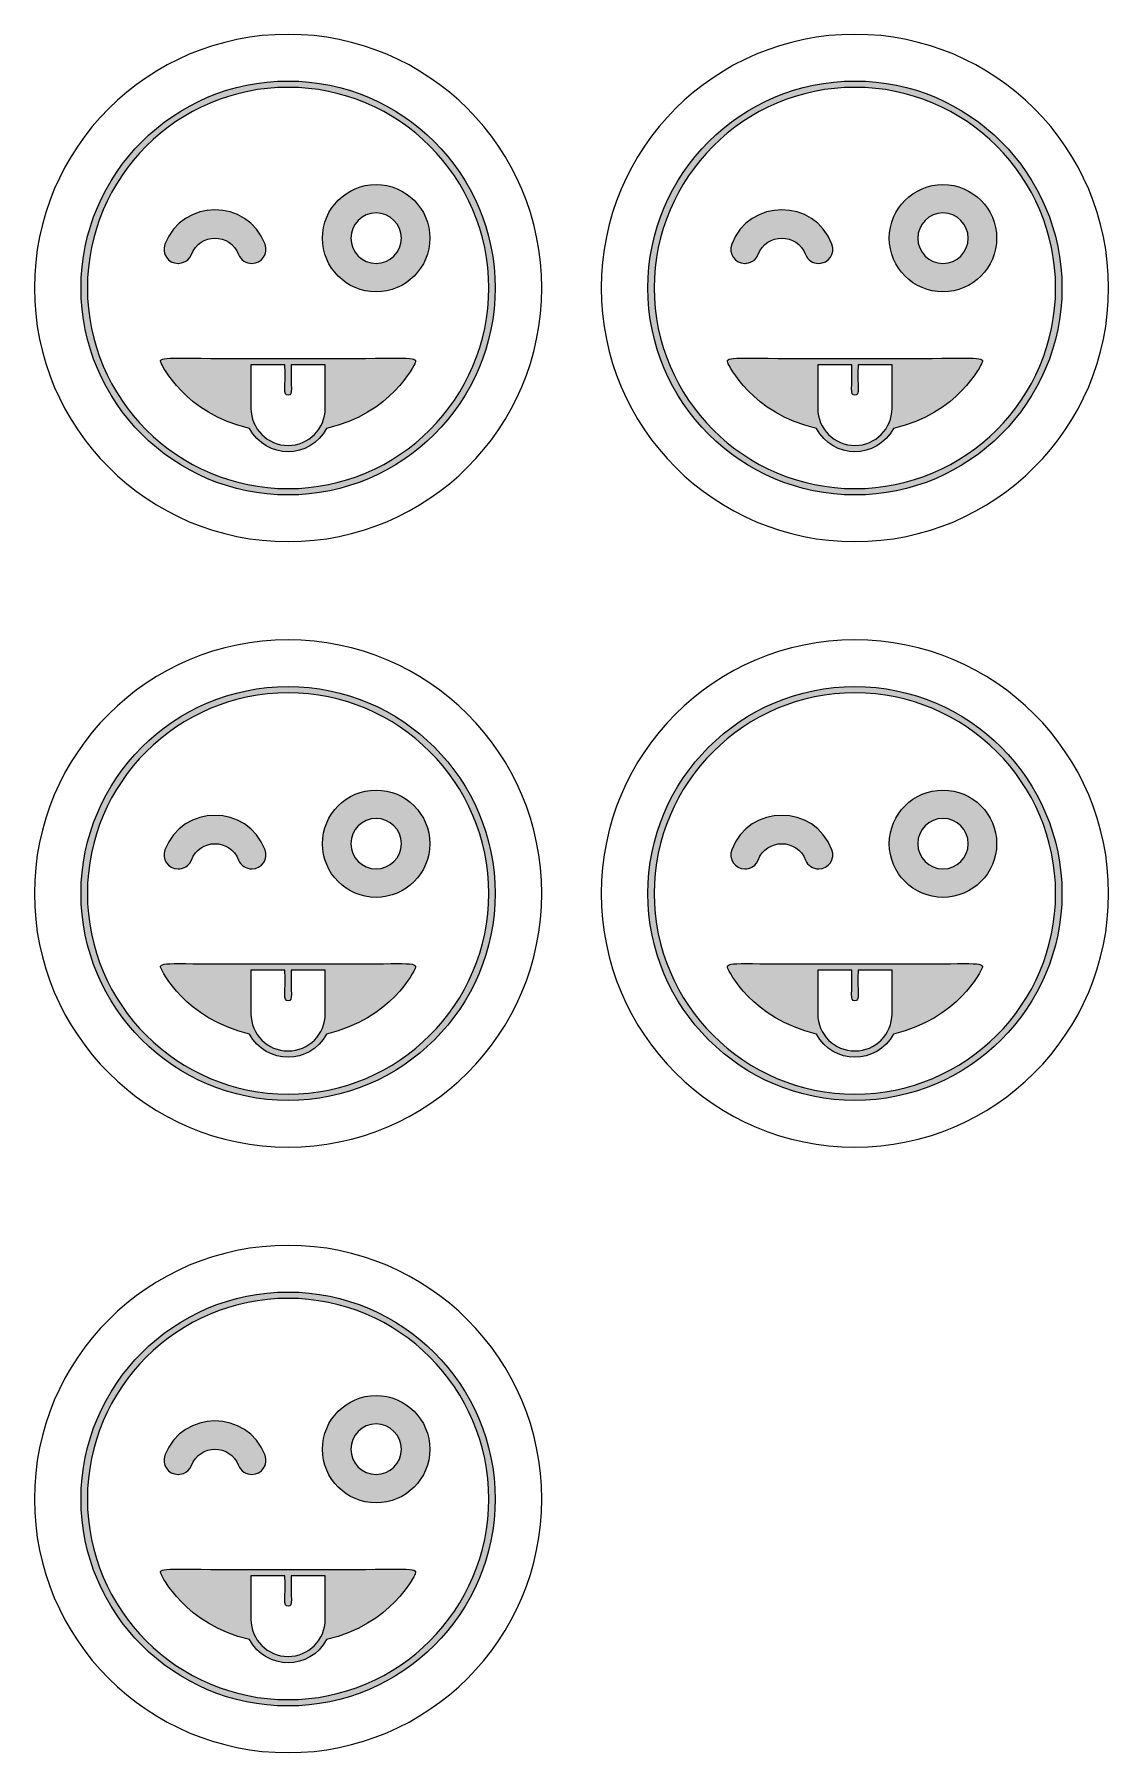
# Model space of a CAD drawing. Header units: inches. Extents: x 2.6 to 16.1, y -15.4 to -9.4.
# Drawn here: x 12.56 to 16.09, y -15.27 to -9.62 of the extents above; entities that cross this region are included whole.
import ezdxf

# ---------------------------------------------------------------- set-up
doc = ezdxf.new("R2010")
doc.units = ezdxf.units.IN
doc.header["$MEASUREMENT"] = 0
doc.layers.add('_U+0421_U+043B_U+043E_U+0439 1', color=7, linetype='Continuous')

msp = doc.modelspace()

# ---------------------------------------------------------------- hatches: boundary and pattern name
at = {"layer": '_U+0421_U+043B_U+043E_U+0439 1', "true_color": 0xffffff}
h = msp.add_hatch(color=7, dxfattribs=at)
h.dxf.hatch_style = 2
edge = h.paths.add_edge_path()
edge.add_spline(control_points=[(13.3905, -9.7758), (13.0155, -9.7758), (12.7104, -10.0809), (12.7104, -10.4559), (12.7104, -10.8309), (13.0155, -11.136), (13.3905, -11.136), (13.7655, -11.136), (14.0706, -10.8309), (14.0706, -10.4559), (14.0706, -10.0809), (13.7655, -9.7758), (13.3905, -9.7758)], knot_values=[0, 0, 0, 0, 0.013889, 0.013889, 0.013889, 0.027778, 0.027778, 0.027778, 0.041667, 0.041667, 0.041667, 0.055556, 0.055556, 0.055556, 0.055556], degree=3, periodic=0)
edge.add_line((13.3905, -9.7758), (13.3905, -9.7758))
edge = h.paths.add_edge_path()
edge.add_spline(control_points=[(13.3905, -11.1151), (13.0269, -11.1151), (12.7312, -10.8194), (12.7312, -10.4559), (12.7312, -10.0923), (13.0269, -9.7966), (13.3905, -9.7966), (13.754, -9.7966), (14.0497, -10.0923), (14.0497, -10.4559), (14.0497, -10.8194), (13.754, -11.1151), (13.3905, -11.1151)], knot_values=[0, 0, 0, 0, 0.013889, 0.013889, 0.013889, 0.027778, 0.027778, 0.027778, 0.041667, 0.041667, 0.041667, 0.055556, 0.055556, 0.055556, 0.055556], degree=3, periodic=0)
edge.add_line((13.3905, -11.1151), (13.3905, -11.1151))
edge = h.paths.add_edge_path()
edge.add_spline(control_points=[(13.523, -10.6871), (13.523, -10.6871), (13.2579, -10.6871), (13.2579, -10.6871), (13.0051, -10.6887), (12.9625, -10.6785), (12.9731, -10.7018), (12.9762, -10.7087), (13.051, -10.8686), (13.264, -10.9175), (13.3178, -11.0194), (13.4632, -11.0194), (13.5169, -10.9175), (13.7299, -10.8686), (13.8047, -10.7087), (13.8078, -10.7018), (13.8183, -10.6787), (13.7775, -10.6887), (13.523, -10.6871)], knot_values=[0, 0, 0, 0, 0.013889, 0.013889, 0.013889, 0.027778, 0.027778, 0.027778, 0.041667, 0.041667, 0.041667, 0.055556, 0.055556, 0.055556, 0.069444, 0.069444, 0.069444, 0.083333, 0.083333, 0.083333, 0.083333], degree=3, periodic=0)
edge.add_line((13.523, -10.6871), (13.523, -10.6871))
edge = h.paths.add_edge_path()
edge.add_spline(control_points=[(13.3905, -10.9732), (13.3231, -10.9732), (13.2684, -10.9184), (13.2684, -10.8511), (13.2684, -10.8511), (13.2684, -10.708), (13.2684, -10.708), (13.2684, -10.708), (13.38, -10.708), (13.38, -10.708), (13.3835, -10.7825), (13.372, -10.8084), (13.3905, -10.8084), (13.4089, -10.8084), (13.3974, -10.7825), (13.4009, -10.708), (13.4009, -10.708), (13.5126, -10.708), (13.5126, -10.708), (13.5126, -10.708), (13.5126, -10.8511), (13.5126, -10.8511), (13.5126, -10.9184), (13.4578, -10.9732), (13.3905, -10.9732)], knot_values=[0, 0, 0, 0, 0.013889, 0.013889, 0.013889, 0.027778, 0.027778, 0.027778, 0.041667, 0.041667, 0.041667, 0.055556, 0.055556, 0.055556, 0.069444, 0.069444, 0.069444, 0.083333, 0.083333, 0.083333, 0.097222, 0.097222, 0.097222, 0.111111, 0.111111, 0.111111, 0.111111], degree=3, periodic=0)
edge.add_line((13.3905, -10.9732), (13.3905, -10.9732))
edge = h.paths.add_edge_path()
edge.add_spline(control_points=[(13.6797, -10.116), (13.5823, -10.116), (13.5034, -10.1949), (13.5034, -10.2922), (13.5034, -10.3896), (13.5823, -10.4685), (13.6797, -10.4685), (13.777, -10.4685), (13.856, -10.3896), (13.856, -10.2922), (13.856, -10.1949), (13.777, -10.116), (13.6797, -10.116)], knot_values=[0, 0, 0, 0, 0.013889, 0.013889, 0.013889, 0.027778, 0.027778, 0.027778, 0.041667, 0.041667, 0.041667, 0.055556, 0.055556, 0.055556, 0.055556], degree=3, periodic=0)
edge.add_line((13.6797, -10.116), (13.6797, -10.116))
edge = h.paths.add_edge_path()
edge.add_spline(control_points=[(13.6797, -10.3751), (13.6339, -10.3751), (13.5968, -10.338), (13.5968, -10.2922), (13.5968, -10.2465), (13.6339, -10.2094), (13.6797, -10.2094), (13.7255, -10.2094), (13.7626, -10.2465), (13.7626, -10.2922), (13.7626, -10.338), (13.7255, -10.3751), (13.6797, -10.3751)], knot_values=[0, 0, 0, 0, 0.013889, 0.013889, 0.013889, 0.027778, 0.027778, 0.027778, 0.041667, 0.041667, 0.041667, 0.055556, 0.055556, 0.055556, 0.055556], degree=3, periodic=0)
edge.add_line((13.6797, -10.3751), (13.6797, -10.3751))
edge = h.paths.add_edge_path()
edge.add_spline(control_points=[(12.9857, -10.3121), (13.0434, -10.1615), (13.2573, -10.1613), (13.315, -10.3121), (13.3267, -10.3425), (13.3042, -10.3751), (13.2717, -10.3751), (13.2527, -10.3751), (13.2347, -10.3641), (13.2281, -10.3462), (13.2013, -10.2744), (13.0994, -10.2744), (13.0727, -10.3462), (13.0618, -10.3755), (13.0304, -10.3747), (13.029, -10.3751), (12.9965, -10.3751), (12.9741, -10.3425), (12.9857, -10.3121)], knot_values=[0, 0, 0, 0, 0.013889, 0.013889, 0.013889, 0.027778, 0.027778, 0.027778, 0.041667, 0.041667, 0.041667, 0.055556, 0.055556, 0.055556, 0.069444, 0.069444, 0.069444, 0.083333, 0.083333, 0.083333, 0.083333], degree=3, periodic=0)
edge.add_line((12.9857, -10.3121), (12.9857, -10.3121))
h = msp.add_hatch(color=7, dxfattribs=at)
h.dxf.hatch_style = 2
edge = h.paths.add_edge_path()
edge.add_spline(control_points=[(15.2522, -9.7758), (14.8772, -9.7758), (14.5721, -10.0809), (14.5721, -10.4559), (14.5721, -10.8309), (14.8772, -11.136), (15.2522, -11.136), (15.6272, -11.136), (15.9323, -10.8309), (15.9323, -10.4559), (15.9323, -10.0809), (15.6272, -9.7758), (15.2522, -9.7758)], knot_values=[0, 0, 0, 0, 0.013889, 0.013889, 0.013889, 0.027778, 0.027778, 0.027778, 0.041667, 0.041667, 0.041667, 0.055556, 0.055556, 0.055556, 0.055556], degree=3, periodic=0)
edge.add_line((15.2522, -9.7758), (15.2522, -9.7758))
edge = h.paths.add_edge_path()
edge.add_spline(control_points=[(15.2522, -11.1151), (14.8887, -11.1151), (14.593, -10.8194), (14.593, -10.4559), (14.593, -10.0923), (14.8887, -9.7966), (15.2522, -9.7966), (15.6158, -9.7966), (15.9115, -10.0923), (15.9115, -10.4559), (15.9115, -10.8194), (15.6158, -11.1151), (15.2522, -11.1151)], knot_values=[0, 0, 0, 0, 0.013889, 0.013889, 0.013889, 0.027778, 0.027778, 0.027778, 0.041667, 0.041667, 0.041667, 0.055556, 0.055556, 0.055556, 0.055556], degree=3, periodic=0)
edge.add_line((15.2522, -11.1151), (15.2522, -11.1151))
edge = h.paths.add_edge_path()
edge.add_spline(control_points=[(15.3848, -10.6871), (15.3848, -10.6871), (15.1197, -10.6871), (15.1197, -10.6871), (14.8669, -10.6887), (14.8243, -10.6785), (14.8349, -10.7018), (14.838, -10.7087), (14.9128, -10.8686), (15.1258, -10.9175), (15.1796, -11.0194), (15.3249, -11.0194), (15.3787, -10.9175), (15.5917, -10.8686), (15.6665, -10.7087), (15.6696, -10.7018), (15.6801, -10.6787), (15.6392, -10.6887), (15.3848, -10.6871)], knot_values=[0, 0, 0, 0, 0.013889, 0.013889, 0.013889, 0.027778, 0.027778, 0.027778, 0.041667, 0.041667, 0.041667, 0.055556, 0.055556, 0.055556, 0.069444, 0.069444, 0.069444, 0.083333, 0.083333, 0.083333, 0.083333], degree=3, periodic=0)
edge.add_line((15.3848, -10.6871), (15.3848, -10.6871))
edge = h.paths.add_edge_path()
edge.add_spline(control_points=[(15.2522, -10.9732), (15.1849, -10.9732), (15.1301, -10.9184), (15.1301, -10.8511), (15.1301, -10.8511), (15.1301, -10.708), (15.1301, -10.708), (15.1301, -10.708), (15.2418, -10.708), (15.2418, -10.708), (15.2453, -10.7825), (15.2338, -10.8084), (15.2522, -10.8084), (15.2707, -10.8084), (15.2592, -10.7825), (15.2626, -10.708), (15.2626, -10.708), (15.3743, -10.708), (15.3743, -10.708), (15.3743, -10.708), (15.3743, -10.8511), (15.3743, -10.8511), (15.3743, -10.9184), (15.3196, -10.9732), (15.2522, -10.9732)], knot_values=[0, 0, 0, 0, 0.013889, 0.013889, 0.013889, 0.027778, 0.027778, 0.027778, 0.041667, 0.041667, 0.041667, 0.055556, 0.055556, 0.055556, 0.069444, 0.069444, 0.069444, 0.083333, 0.083333, 0.083333, 0.097222, 0.097222, 0.097222, 0.111111, 0.111111, 0.111111, 0.111111], degree=3, periodic=0)
edge.add_line((15.2522, -10.9732), (15.2522, -10.9732))
edge = h.paths.add_edge_path()
edge.add_spline(control_points=[(15.5415, -10.116), (15.4441, -10.116), (15.3652, -10.1949), (15.3652, -10.2922), (15.3652, -10.3896), (15.4441, -10.4685), (15.5415, -10.4685), (15.6388, -10.4685), (15.7177, -10.3896), (15.7177, -10.2922), (15.7177, -10.1949), (15.6388, -10.116), (15.5415, -10.116)], knot_values=[0, 0, 0, 0, 0.013889, 0.013889, 0.013889, 0.027778, 0.027778, 0.027778, 0.041667, 0.041667, 0.041667, 0.055556, 0.055556, 0.055556, 0.055556], degree=3, periodic=0)
edge.add_line((15.5415, -10.116), (15.5415, -10.116))
edge = h.paths.add_edge_path()
edge.add_spline(control_points=[(15.5415, -10.3751), (15.4957, -10.3751), (15.4586, -10.338), (15.4586, -10.2922), (15.4586, -10.2465), (15.4957, -10.2094), (15.5415, -10.2094), (15.5872, -10.2094), (15.6243, -10.2465), (15.6243, -10.2922), (15.6243, -10.338), (15.5872, -10.3751), (15.5415, -10.3751)], knot_values=[0, 0, 0, 0, 0.013889, 0.013889, 0.013889, 0.027778, 0.027778, 0.027778, 0.041667, 0.041667, 0.041667, 0.055556, 0.055556, 0.055556, 0.055556], degree=3, periodic=0)
edge.add_line((15.5415, -10.3751), (15.5415, -10.3751))
edge = h.paths.add_edge_path()
edge.add_spline(control_points=[(14.8475, -10.3121), (14.9051, -10.1615), (15.1191, -10.1613), (15.1768, -10.3121), (15.1884, -10.3425), (15.166, -10.3751), (15.1335, -10.3751), (15.1144, -10.3751), (15.0965, -10.3641), (15.0898, -10.3462), (15.0631, -10.2744), (14.9612, -10.2744), (14.9344, -10.3462), (14.9235, -10.3755), (14.8922, -10.3747), (14.8908, -10.3751), (14.8583, -10.3751), (14.8358, -10.3425), (14.8475, -10.3121)], knot_values=[0, 0, 0, 0, 0.013889, 0.013889, 0.013889, 0.027778, 0.027778, 0.027778, 0.041667, 0.041667, 0.041667, 0.055556, 0.055556, 0.055556, 0.069444, 0.069444, 0.069444, 0.083333, 0.083333, 0.083333, 0.083333], degree=3, periodic=0)
edge.add_line((14.8475, -10.3121), (14.8475, -10.3121))
h = msp.add_hatch(color=7, dxfattribs=at)
h.dxf.hatch_style = 2
edge = h.paths.add_edge_path()
edge.add_spline(control_points=[(13.3905, -11.7654), (13.0155, -11.7654), (12.7104, -12.0704), (12.7104, -12.4455), (12.7104, -12.8205), (13.0155, -13.1255), (13.3905, -13.1255), (13.7655, -13.1255), (14.0706, -12.8205), (14.0706, -12.4455), (14.0706, -12.0704), (13.7655, -11.7654), (13.3905, -11.7654)], knot_values=[0, 0, 0, 0, 0.013889, 0.013889, 0.013889, 0.027778, 0.027778, 0.027778, 0.041667, 0.041667, 0.041667, 0.055556, 0.055556, 0.055556, 0.055556], degree=3, periodic=0)
edge.add_line((13.3905, -11.7654), (13.3905, -11.7654))
edge = h.paths.add_edge_path()
edge.add_spline(control_points=[(13.3905, -13.1047), (13.0269, -13.1047), (12.7312, -12.809), (12.7312, -12.4455), (12.7312, -12.0819), (13.0269, -11.7862), (13.3905, -11.7862), (13.754, -11.7862), (14.0497, -12.0819), (14.0497, -12.4455), (14.0497, -12.809), (13.754, -13.1047), (13.3905, -13.1047)], knot_values=[0, 0, 0, 0, 0.013889, 0.013889, 0.013889, 0.027778, 0.027778, 0.027778, 0.041667, 0.041667, 0.041667, 0.055556, 0.055556, 0.055556, 0.055556], degree=3, periodic=0)
edge.add_line((13.3905, -13.1047), (13.3905, -13.1047))
edge = h.paths.add_edge_path()
edge.add_spline(control_points=[(13.523, -12.6767), (13.523, -12.6767), (13.2579, -12.6767), (13.2579, -12.6767), (13.0051, -12.6783), (12.9625, -12.6681), (12.9731, -12.6914), (12.9762, -12.6983), (13.051, -12.8582), (13.264, -12.9071), (13.3178, -13.009), (13.4632, -13.009), (13.5169, -12.9071), (13.7299, -12.8582), (13.8047, -12.6983), (13.8078, -12.6914), (13.8183, -12.6682), (13.7775, -12.6783), (13.523, -12.6767)], knot_values=[0, 0, 0, 0, 0.013889, 0.013889, 0.013889, 0.027778, 0.027778, 0.027778, 0.041667, 0.041667, 0.041667, 0.055556, 0.055556, 0.055556, 0.069444, 0.069444, 0.069444, 0.083333, 0.083333, 0.083333, 0.083333], degree=3, periodic=0)
edge.add_line((13.523, -12.6767), (13.523, -12.6767))
edge = h.paths.add_edge_path()
edge.add_spline(control_points=[(13.3905, -12.9628), (13.3231, -12.9628), (13.2684, -12.908), (13.2684, -12.8407), (13.2684, -12.8407), (13.2684, -12.6975), (13.2684, -12.6975), (13.2684, -12.6975), (13.38, -12.6975), (13.38, -12.6975), (13.3835, -12.7721), (13.372, -12.798), (13.3905, -12.798), (13.4089, -12.798), (13.3974, -12.7721), (13.4009, -12.6975), (13.4009, -12.6975), (13.5126, -12.6975), (13.5126, -12.6975), (13.5126, -12.6975), (13.5126, -12.8407), (13.5126, -12.8407), (13.5126, -12.908), (13.4578, -12.9628), (13.3905, -12.9628)], knot_values=[0, 0, 0, 0, 0.013889, 0.013889, 0.013889, 0.027778, 0.027778, 0.027778, 0.041667, 0.041667, 0.041667, 0.055556, 0.055556, 0.055556, 0.069444, 0.069444, 0.069444, 0.083333, 0.083333, 0.083333, 0.097222, 0.097222, 0.097222, 0.111111, 0.111111, 0.111111, 0.111111], degree=3, periodic=0)
edge.add_line((13.3905, -12.9628), (13.3905, -12.9628))
edge = h.paths.add_edge_path()
edge.add_spline(control_points=[(13.6797, -12.1056), (13.5823, -12.1056), (13.5034, -12.1845), (13.5034, -12.2818), (13.5034, -12.3792), (13.5823, -12.4581), (13.6797, -12.4581), (13.777, -12.4581), (13.856, -12.3792), (13.856, -12.2818), (13.856, -12.1845), (13.777, -12.1056), (13.6797, -12.1056)], knot_values=[0, 0, 0, 0, 0.013889, 0.013889, 0.013889, 0.027778, 0.027778, 0.027778, 0.041667, 0.041667, 0.041667, 0.055556, 0.055556, 0.055556, 0.055556], degree=3, periodic=0)
edge.add_line((13.6797, -12.1056), (13.6797, -12.1056))
edge = h.paths.add_edge_path()
edge.add_spline(control_points=[(13.6797, -12.3647), (13.6339, -12.3647), (13.5968, -12.3276), (13.5968, -12.2818), (13.5968, -12.2361), (13.6339, -12.1989), (13.6797, -12.1989), (13.7255, -12.1989), (13.7626, -12.2361), (13.7626, -12.2818), (13.7626, -12.3276), (13.7255, -12.3647), (13.6797, -12.3647)], knot_values=[0, 0, 0, 0, 0.013889, 0.013889, 0.013889, 0.027778, 0.027778, 0.027778, 0.041667, 0.041667, 0.041667, 0.055556, 0.055556, 0.055556, 0.055556], degree=3, periodic=0)
edge.add_line((13.6797, -12.3647), (13.6797, -12.3647))
edge = h.paths.add_edge_path()
edge.add_spline(control_points=[(12.9857, -12.3017), (13.0434, -12.1511), (13.2573, -12.1509), (13.315, -12.3017), (13.3267, -12.3321), (13.3042, -12.3647), (13.2717, -12.3647), (13.2527, -12.3647), (13.2347, -12.3536), (13.2281, -12.3358), (13.2013, -12.264), (13.0994, -12.264), (13.0727, -12.3358), (13.0618, -12.3651), (13.0304, -12.3643), (13.029, -12.3647), (12.9965, -12.3647), (12.9741, -12.3321), (12.9857, -12.3017)], knot_values=[0, 0, 0, 0, 0.013889, 0.013889, 0.013889, 0.027778, 0.027778, 0.027778, 0.041667, 0.041667, 0.041667, 0.055556, 0.055556, 0.055556, 0.069444, 0.069444, 0.069444, 0.083333, 0.083333, 0.083333, 0.083333], degree=3, periodic=0)
edge.add_line((12.9857, -12.3017), (12.9857, -12.3017))
h = msp.add_hatch(color=7, dxfattribs=at)
h.dxf.hatch_style = 2
edge = h.paths.add_edge_path()
edge.add_spline(control_points=[(15.2522, -11.7654), (14.8772, -11.7654), (14.5721, -12.0704), (14.5721, -12.4455), (14.5721, -12.8205), (14.8772, -13.1255), (15.2522, -13.1255), (15.6272, -13.1255), (15.9323, -12.8205), (15.9323, -12.4455), (15.9323, -12.0704), (15.6272, -11.7654), (15.2522, -11.7654)], knot_values=[0, 0, 0, 0, 0.013889, 0.013889, 0.013889, 0.027778, 0.027778, 0.027778, 0.041667, 0.041667, 0.041667, 0.055556, 0.055556, 0.055556, 0.055556], degree=3, periodic=0)
edge.add_line((15.2522, -11.7654), (15.2522, -11.7654))
edge = h.paths.add_edge_path()
edge.add_spline(control_points=[(15.2522, -13.1047), (14.8887, -13.1047), (14.593, -12.809), (14.593, -12.4455), (14.593, -12.0819), (14.8887, -11.7862), (15.2522, -11.7862), (15.6158, -11.7862), (15.9115, -12.0819), (15.9115, -12.4455), (15.9115, -12.809), (15.6158, -13.1047), (15.2522, -13.1047)], knot_values=[0, 0, 0, 0, 0.013889, 0.013889, 0.013889, 0.027778, 0.027778, 0.027778, 0.041667, 0.041667, 0.041667, 0.055556, 0.055556, 0.055556, 0.055556], degree=3, periodic=0)
edge.add_line((15.2522, -13.1047), (15.2522, -13.1047))
edge = h.paths.add_edge_path()
edge.add_spline(control_points=[(15.3848, -12.6767), (15.3848, -12.6767), (15.1197, -12.6767), (15.1197, -12.6767), (14.8669, -12.6783), (14.8243, -12.6681), (14.8349, -12.6914), (14.838, -12.6983), (14.9128, -12.8582), (15.1258, -12.9071), (15.1796, -13.009), (15.3249, -13.009), (15.3787, -12.9071), (15.5917, -12.8582), (15.6665, -12.6983), (15.6696, -12.6914), (15.6801, -12.6682), (15.6392, -12.6783), (15.3848, -12.6767)], knot_values=[0, 0, 0, 0, 0.013889, 0.013889, 0.013889, 0.027778, 0.027778, 0.027778, 0.041667, 0.041667, 0.041667, 0.055556, 0.055556, 0.055556, 0.069444, 0.069444, 0.069444, 0.083333, 0.083333, 0.083333, 0.083333], degree=3, periodic=0)
edge.add_line((15.3848, -12.6767), (15.3848, -12.6767))
edge = h.paths.add_edge_path()
edge.add_spline(control_points=[(15.2522, -12.9628), (15.1849, -12.9628), (15.1301, -12.908), (15.1301, -12.8407), (15.1301, -12.8407), (15.1301, -12.6975), (15.1301, -12.6975), (15.1301, -12.6975), (15.2418, -12.6975), (15.2418, -12.6975), (15.2453, -12.7721), (15.2338, -12.798), (15.2522, -12.798), (15.2707, -12.798), (15.2592, -12.7721), (15.2626, -12.6975), (15.2626, -12.6975), (15.3743, -12.6975), (15.3743, -12.6975), (15.3743, -12.6975), (15.3743, -12.8407), (15.3743, -12.8407), (15.3743, -12.908), (15.3196, -12.9628), (15.2522, -12.9628)], knot_values=[0, 0, 0, 0, 0.013889, 0.013889, 0.013889, 0.027778, 0.027778, 0.027778, 0.041667, 0.041667, 0.041667, 0.055556, 0.055556, 0.055556, 0.069444, 0.069444, 0.069444, 0.083333, 0.083333, 0.083333, 0.097222, 0.097222, 0.097222, 0.111111, 0.111111, 0.111111, 0.111111], degree=3, periodic=0)
edge.add_line((15.2522, -12.9628), (15.2522, -12.9628))
edge = h.paths.add_edge_path()
edge.add_spline(control_points=[(15.5415, -12.1056), (15.4441, -12.1056), (15.3652, -12.1845), (15.3652, -12.2818), (15.3652, -12.3792), (15.4441, -12.4581), (15.5415, -12.4581), (15.6388, -12.4581), (15.7177, -12.3792), (15.7177, -12.2818), (15.7177, -12.1845), (15.6388, -12.1056), (15.5415, -12.1056)], knot_values=[0, 0, 0, 0, 0.013889, 0.013889, 0.013889, 0.027778, 0.027778, 0.027778, 0.041667, 0.041667, 0.041667, 0.055556, 0.055556, 0.055556, 0.055556], degree=3, periodic=0)
edge.add_line((15.5415, -12.1056), (15.5415, -12.1056))
edge = h.paths.add_edge_path()
edge.add_spline(control_points=[(15.5415, -12.3647), (15.4957, -12.3647), (15.4586, -12.3276), (15.4586, -12.2818), (15.4586, -12.2361), (15.4957, -12.1989), (15.5415, -12.1989), (15.5872, -12.1989), (15.6243, -12.2361), (15.6243, -12.2818), (15.6243, -12.3276), (15.5872, -12.3647), (15.5415, -12.3647)], knot_values=[0, 0, 0, 0, 0.013889, 0.013889, 0.013889, 0.027778, 0.027778, 0.027778, 0.041667, 0.041667, 0.041667, 0.055556, 0.055556, 0.055556, 0.055556], degree=3, periodic=0)
edge.add_line((15.5415, -12.3647), (15.5415, -12.3647))
edge = h.paths.add_edge_path()
edge.add_spline(control_points=[(14.8475, -12.3017), (14.9051, -12.1511), (15.1191, -12.1509), (15.1768, -12.3017), (15.1884, -12.3321), (15.166, -12.3647), (15.1335, -12.3647), (15.1144, -12.3647), (15.0965, -12.3536), (15.0898, -12.3358), (15.0631, -12.264), (14.9612, -12.264), (14.9344, -12.3358), (14.9235, -12.3651), (14.8922, -12.3643), (14.8908, -12.3647), (14.8583, -12.3647), (14.8358, -12.3321), (14.8475, -12.3017)], knot_values=[0, 0, 0, 0, 0.013889, 0.013889, 0.013889, 0.027778, 0.027778, 0.027778, 0.041667, 0.041667, 0.041667, 0.055556, 0.055556, 0.055556, 0.069444, 0.069444, 0.069444, 0.083333, 0.083333, 0.083333, 0.083333], degree=3, periodic=0)
edge.add_line((14.8475, -12.3017), (14.8475, -12.3017))
h = msp.add_hatch(color=7, dxfattribs=at)
h.dxf.hatch_style = 2
edge = h.paths.add_edge_path()
edge.add_spline(control_points=[(13.3905, -13.7549), (13.0155, -13.7549), (12.7104, -14.06), (12.7104, -14.435), (12.7104, -14.81), (13.0155, -15.1151), (13.3905, -15.1151), (13.7655, -15.1151), (14.0706, -14.81), (14.0706, -14.435), (14.0706, -14.06), (13.7655, -13.7549), (13.3905, -13.7549)], knot_values=[0, 0, 0, 0, 0.013889, 0.013889, 0.013889, 0.027778, 0.027778, 0.027778, 0.041667, 0.041667, 0.041667, 0.055556, 0.055556, 0.055556, 0.055556], degree=3, periodic=0)
edge.add_line((13.3905, -13.7549), (13.3905, -13.7549))
edge = h.paths.add_edge_path()
edge.add_spline(control_points=[(13.3905, -15.0943), (13.0269, -15.0943), (12.7312, -14.7986), (12.7312, -14.435), (12.7312, -14.0715), (13.0269, -13.7758), (13.3905, -13.7758), (13.754, -13.7758), (14.0497, -14.0715), (14.0497, -14.435), (14.0497, -14.7986), (13.754, -15.0943), (13.3905, -15.0943)], knot_values=[0, 0, 0, 0, 0.013889, 0.013889, 0.013889, 0.027778, 0.027778, 0.027778, 0.041667, 0.041667, 0.041667, 0.055556, 0.055556, 0.055556, 0.055556], degree=3, periodic=0)
edge.add_line((13.3905, -15.0943), (13.3905, -15.0943))
edge = h.paths.add_edge_path()
edge.add_spline(control_points=[(13.523, -14.6663), (13.523, -14.6663), (13.2579, -14.6663), (13.2579, -14.6663), (13.0051, -14.6679), (12.9625, -14.6577), (12.9731, -14.681), (12.9762, -14.6878), (13.051, -14.8478), (13.264, -14.8967), (13.3178, -14.9986), (13.4632, -14.9985), (13.5169, -14.8967), (13.7299, -14.8478), (13.8047, -14.6878), (13.8078, -14.681), (13.8183, -14.6578), (13.7775, -14.6679), (13.523, -14.6663)], knot_values=[0, 0, 0, 0, 0.013889, 0.013889, 0.013889, 0.027778, 0.027778, 0.027778, 0.041667, 0.041667, 0.041667, 0.055556, 0.055556, 0.055556, 0.069444, 0.069444, 0.069444, 0.083333, 0.083333, 0.083333, 0.083333], degree=3, periodic=0)
edge.add_line((13.523, -14.6663), (13.523, -14.6663))
edge = h.paths.add_edge_path()
edge.add_spline(control_points=[(13.3905, -14.9523), (13.3231, -14.9523), (13.2684, -14.8976), (13.2684, -14.8302), (13.2684, -14.8302), (13.2684, -14.6871), (13.2684, -14.6871), (13.2684, -14.6871), (13.38, -14.6871), (13.38, -14.6871), (13.3835, -14.7617), (13.372, -14.7876), (13.3905, -14.7876), (13.4089, -14.7876), (13.3974, -14.7617), (13.4009, -14.6871), (13.4009, -14.6871), (13.5126, -14.6871), (13.5126, -14.6871), (13.5126, -14.6871), (13.5126, -14.8302), (13.5126, -14.8302), (13.5126, -14.8976), (13.4578, -14.9523), (13.3905, -14.9523)], knot_values=[0, 0, 0, 0, 0.013889, 0.013889, 0.013889, 0.027778, 0.027778, 0.027778, 0.041667, 0.041667, 0.041667, 0.055556, 0.055556, 0.055556, 0.069444, 0.069444, 0.069444, 0.083333, 0.083333, 0.083333, 0.097222, 0.097222, 0.097222, 0.111111, 0.111111, 0.111111, 0.111111], degree=3, periodic=0)
edge.add_line((13.3905, -14.9523), (13.3905, -14.9523))
edge = h.paths.add_edge_path()
edge.add_spline(control_points=[(13.6797, -14.0951), (13.5823, -14.0951), (13.5034, -14.1741), (13.5034, -14.2714), (13.5034, -14.3688), (13.5823, -14.4477), (13.6797, -14.4477), (13.777, -14.4477), (13.856, -14.3688), (13.856, -14.2714), (13.856, -14.1741), (13.777, -14.0951), (13.6797, -14.0951)], knot_values=[0, 0, 0, 0, 0.013889, 0.013889, 0.013889, 0.027778, 0.027778, 0.027778, 0.041667, 0.041667, 0.041667, 0.055556, 0.055556, 0.055556, 0.055556], degree=3, periodic=0)
edge.add_line((13.6797, -14.0951), (13.6797, -14.0951))
edge = h.paths.add_edge_path()
edge.add_spline(control_points=[(13.6797, -14.3543), (13.6339, -14.3543), (13.5968, -14.3172), (13.5968, -14.2714), (13.5968, -14.2256), (13.6339, -14.1885), (13.6797, -14.1885), (13.7255, -14.1885), (13.7626, -14.2256), (13.7626, -14.2714), (13.7626, -14.3172), (13.7255, -14.3543), (13.6797, -14.3543)], knot_values=[0, 0, 0, 0, 0.013889, 0.013889, 0.013889, 0.027778, 0.027778, 0.027778, 0.041667, 0.041667, 0.041667, 0.055556, 0.055556, 0.055556, 0.055556], degree=3, periodic=0)
edge.add_line((13.6797, -14.3543), (13.6797, -14.3543))
edge = h.paths.add_edge_path()
edge.add_spline(control_points=[(12.9857, -14.2913), (13.0434, -14.1407), (13.2573, -14.1405), (13.315, -14.2913), (13.3267, -14.3216), (13.3042, -14.3543), (13.2717, -14.3543), (13.2527, -14.3543), (13.2347, -14.3432), (13.2281, -14.3254), (13.2013, -14.2536), (13.0994, -14.2536), (13.0727, -14.3254), (13.0618, -14.3546), (13.0304, -14.3539), (13.029, -14.3543), (12.9965, -14.3543), (12.9741, -14.3216), (12.9857, -14.2913)], knot_values=[0, 0, 0, 0, 0.013889, 0.013889, 0.013889, 0.027778, 0.027778, 0.027778, 0.041667, 0.041667, 0.041667, 0.055556, 0.055556, 0.055556, 0.069444, 0.069444, 0.069444, 0.083333, 0.083333, 0.083333, 0.083333], degree=3, periodic=0)
edge.add_line((12.9857, -14.2913), (12.9857, -14.2913))

# ---------------------------------------------------------------- linework, layer by layer
at = {"layer": '_U+0421_U+043B_U+043E_U+0439 1', "color": 1, "lineweight": 9, "true_color": 0xff0000}
for points in [[(14.2238, -10.4559), (14.2238, -10.9161), (13.8507, -11.2892), (13.3905, -11.2892), (12.9302, -11.2892), (12.5571, -10.9161), (12.5571, -10.4559), (12.5571, -9.9956), (12.9302, -9.6225), (13.3905, -9.6225), (13.8507, -9.6225), (14.2238, -9.9956), (14.2238, -10.4559)], [(16.0856, -10.4559), (16.0856, -10.9161), (15.7125, -11.2892), (15.2522, -11.2892), (14.792, -11.2892), (14.4189, -10.9161), (14.4189, -10.4559), (14.4189, -9.9956), (14.792, -9.6225), (15.2522, -9.6225), (15.7125, -9.6225), (16.0856, -9.9956), (16.0856, -10.4559)], [(14.2238, -12.4454), (14.2238, -12.9057), (13.8507, -13.2788), (13.3905, -13.2788), (12.9302, -13.2788), (12.5571, -12.9057), (12.5571, -12.4454), (12.5571, -11.9852), (12.9302, -11.6121), (13.3905, -11.6121), (13.8507, -11.6121), (14.2238, -11.9852), (14.2238, -12.4454)], [(16.0856, -12.4454), (16.0856, -12.9057), (15.7125, -13.2788), (15.2522, -13.2788), (14.792, -13.2788), (14.4189, -12.9057), (14.4189, -12.4454), (14.4189, -11.9852), (14.792, -11.6121), (15.2522, -11.6121), (15.7125, -11.6121), (16.0856, -11.9852), (16.0856, -12.4454)], [(14.2238, -14.435), (14.2238, -14.8953), (13.8507, -15.2684), (13.3905, -15.2684), (12.9302, -15.2684), (12.5571, -14.8953), (12.5571, -14.435), (12.5571, -13.9748), (12.9302, -13.6017), (13.3905, -13.6017), (13.8507, -13.6017), (14.2238, -13.9748), (14.2238, -14.435)]]:
    msp.add_open_spline(points, degree=3, knots=[0, 0, 0, 0, 1, 1, 1, 2, 2, 2, 3, 3, 3, 4, 4, 4, 4], dxfattribs=at)
at = {"layer": '_U+0421_U+043B_U+043E_U+0439 1', "lineweight": 0}
for points, knots in [([(13.3905, -9.7758), (13.0155, -9.7758), (12.7104, -10.0809), (12.7104, -10.4559), (12.7104, -10.8309), (13.0155, -11.136), (13.3905, -11.136), (13.7655, -11.136), (14.0706, -10.8309), (14.0706, -10.4559), (14.0706, -10.0809), (13.7655, -9.7758), (13.3905, -9.7758)], [0, 0, 0, 0, 1, 1, 1, 2, 2, 2, 3, 3, 3, 4, 4, 4, 4]), ([(13.3905, -11.1151), (13.0269, -11.1151), (12.7312, -10.8194), (12.7312, -10.4559), (12.7312, -10.0923), (13.0269, -9.7966), (13.3905, -9.7966), (13.754, -9.7966), (14.0497, -10.0923), (14.0497, -10.4559), (14.0497, -10.8194), (13.754, -11.1151), (13.3905, -11.1151)], [0, 0, 0, 0, 1, 1, 1, 2, 2, 2, 3, 3, 3, 4, 4, 4, 4]), ([(15.2522, -9.7758), (14.8772, -9.7758), (14.5721, -10.0809), (14.5721, -10.4559), (14.5721, -10.8309), (14.8772, -11.136), (15.2522, -11.136), (15.6272, -11.136), (15.9323, -10.8309), (15.9323, -10.4559), (15.9323, -10.0809), (15.6272, -9.7758), (15.2522, -9.7758)], [0, 0, 0, 0, 1, 1, 1, 2, 2, 2, 3, 3, 3, 4, 4, 4, 4]), ([(15.2522, -11.1151), (14.8887, -11.1151), (14.593, -10.8194), (14.593, -10.4559), (14.593, -10.0923), (14.8887, -9.7966), (15.2522, -9.7966), (15.6158, -9.7966), (15.9115, -10.0923), (15.9115, -10.4559), (15.9115, -10.8194), (15.6158, -11.1151), (15.2522, -11.1151)], [0, 0, 0, 0, 1, 1, 1, 2, 2, 2, 3, 3, 3, 4, 4, 4, 4]), ([(12.9857, -10.3121), (13.0434, -10.1615), (13.2573, -10.1613), (13.315, -10.3121), (13.3267, -10.3425), (13.3042, -10.3751), (13.2717, -10.3751), (13.2527, -10.3751), (13.2347, -10.3641), (13.2281, -10.3462), (13.2013, -10.2744), (13.0994, -10.2744), (13.0727, -10.3462), (13.0618, -10.3755), (13.0304, -10.3747), (13.029, -10.3751), (12.9965, -10.3751), (12.9741, -10.3425), (12.9857, -10.3121)], [0, 0, 0, 0, 1, 1, 1, 2, 2, 2, 3, 3, 3, 4, 4, 4, 5, 5, 5, 6, 6, 6, 6]), ([(13.6797, -10.116), (13.5823, -10.116), (13.5034, -10.1949), (13.5034, -10.2922), (13.5034, -10.3896), (13.5823, -10.4685), (13.6797, -10.4685), (13.777, -10.4685), (13.856, -10.3896), (13.856, -10.2922), (13.856, -10.1949), (13.777, -10.116), (13.6797, -10.116)], [0, 0, 0, 0, 1, 1, 1, 2, 2, 2, 3, 3, 3, 4, 4, 4, 4]), ([(14.8475, -10.3121), (14.9051, -10.1615), (15.1191, -10.1613), (15.1768, -10.3121), (15.1884, -10.3425), (15.166, -10.3751), (15.1335, -10.3751), (15.1144, -10.3751), (15.0965, -10.3641), (15.0898, -10.3462), (15.0631, -10.2744), (14.9612, -10.2744), (14.9344, -10.3462), (14.9235, -10.3755), (14.8922, -10.3747), (14.8908, -10.3751), (14.8583, -10.3751), (14.8358, -10.3425), (14.8475, -10.3121)], [0, 0, 0, 0, 1, 1, 1, 2, 2, 2, 3, 3, 3, 4, 4, 4, 5, 5, 5, 6, 6, 6, 6]), ([(15.5415, -10.116), (15.4441, -10.116), (15.3652, -10.1949), (15.3652, -10.2922), (15.3652, -10.3896), (15.4441, -10.4685), (15.5415, -10.4685), (15.6388, -10.4685), (15.7177, -10.3896), (15.7177, -10.2922), (15.7177, -10.1949), (15.6388, -10.116), (15.5415, -10.116)], [0, 0, 0, 0, 1, 1, 1, 2, 2, 2, 3, 3, 3, 4, 4, 4, 4]), ([(13.6797, -10.3751), (13.6339, -10.3751), (13.5968, -10.338), (13.5968, -10.2922), (13.5968, -10.2465), (13.6339, -10.2094), (13.6797, -10.2094), (13.7255, -10.2094), (13.7626, -10.2465), (13.7626, -10.2922), (13.7626, -10.338), (13.7255, -10.3751), (13.6797, -10.3751)], [0, 0, 0, 0, 1, 1, 1, 2, 2, 2, 3, 3, 3, 4, 4, 4, 4]), ([(15.5415, -10.3751), (15.4957, -10.3751), (15.4586, -10.338), (15.4586, -10.2922), (15.4586, -10.2465), (15.4957, -10.2094), (15.5415, -10.2094), (15.5872, -10.2094), (15.6243, -10.2465), (15.6243, -10.2922), (15.6243, -10.338), (15.5872, -10.3751), (15.5415, -10.3751)], [0, 0, 0, 0, 1, 1, 1, 2, 2, 2, 3, 3, 3, 4, 4, 4, 4]), ([(13.523, -10.6871), (13.523, -10.6871), (13.2579, -10.6871), (13.2579, -10.6871), (13.0051, -10.6887), (12.9625, -10.6785), (12.9731, -10.7018), (12.9762, -10.7087), (13.051, -10.8686), (13.264, -10.9175), (13.3178, -11.0194), (13.4632, -11.0194), (13.5169, -10.9175), (13.7299, -10.8686), (13.8047, -10.7087), (13.8078, -10.7018), (13.8183, -10.6787), (13.7775, -10.6887), (13.523, -10.6871)], [0, 0, 0, 0, 1, 1, 1, 2, 2, 2, 3, 3, 3, 4, 4, 4, 5, 5, 5, 6, 6, 6, 6]), ([(13.3905, -10.9732), (13.3231, -10.9732), (13.2684, -10.9184), (13.2684, -10.8511), (13.2684, -10.8511), (13.2684, -10.708), (13.2684, -10.708), (13.2684, -10.708), (13.38, -10.708), (13.38, -10.708), (13.3835, -10.7825), (13.372, -10.8084), (13.3905, -10.8084), (13.4089, -10.8084), (13.3974, -10.7825), (13.4009, -10.708), (13.4009, -10.708), (13.5126, -10.708), (13.5126, -10.708), (13.5126, -10.708), (13.5126, -10.8511), (13.5126, -10.8511), (13.5126, -10.9184), (13.4578, -10.9732), (13.3905, -10.9732)], [0, 0, 0, 0, 1, 1, 1, 2, 2, 2, 3, 3, 3, 4, 4, 4, 5, 5, 5, 6, 6, 6, 7, 7, 7, 8, 8, 8, 8]), ([(15.3848, -10.6871), (15.3848, -10.6871), (15.1197, -10.6871), (15.1197, -10.6871), (14.8669, -10.6887), (14.8243, -10.6785), (14.8349, -10.7018), (14.838, -10.7087), (14.9128, -10.8686), (15.1258, -10.9175), (15.1796, -11.0194), (15.3249, -11.0194), (15.3787, -10.9175), (15.5917, -10.8686), (15.6665, -10.7087), (15.6696, -10.7018), (15.6801, -10.6787), (15.6392, -10.6887), (15.3848, -10.6871)], [0, 0, 0, 0, 1, 1, 1, 2, 2, 2, 3, 3, 3, 4, 4, 4, 5, 5, 5, 6, 6, 6, 6]), ([(15.2522, -10.9732), (15.1849, -10.9732), (15.1301, -10.9184), (15.1301, -10.8511), (15.1301, -10.8511), (15.1301, -10.708), (15.1301, -10.708), (15.1301, -10.708), (15.2418, -10.708), (15.2418, -10.708), (15.2453, -10.7825), (15.2338, -10.8084), (15.2522, -10.8084), (15.2707, -10.8084), (15.2592, -10.7825), (15.2626, -10.708), (15.2626, -10.708), (15.3743, -10.708), (15.3743, -10.708), (15.3743, -10.708), (15.3743, -10.8511), (15.3743, -10.8511), (15.3743, -10.9184), (15.3196, -10.9732), (15.2522, -10.9732)], [0, 0, 0, 0, 1, 1, 1, 2, 2, 2, 3, 3, 3, 4, 4, 4, 5, 5, 5, 6, 6, 6, 7, 7, 7, 8, 8, 8, 8]), ([(13.3905, -11.7654), (13.0155, -11.7654), (12.7104, -12.0704), (12.7104, -12.4455), (12.7104, -12.8205), (13.0155, -13.1255), (13.3905, -13.1255), (13.7655, -13.1255), (14.0706, -12.8205), (14.0706, -12.4455), (14.0706, -12.0704), (13.7655, -11.7654), (13.3905, -11.7654)], [0, 0, 0, 0, 1, 1, 1, 2, 2, 2, 3, 3, 3, 4, 4, 4, 4]), ([(13.3905, -13.1047), (13.0269, -13.1047), (12.7312, -12.809), (12.7312, -12.4455), (12.7312, -12.0819), (13.0269, -11.7862), (13.3905, -11.7862), (13.754, -11.7862), (14.0497, -12.0819), (14.0497, -12.4455), (14.0497, -12.809), (13.754, -13.1047), (13.3905, -13.1047)], [0, 0, 0, 0, 1, 1, 1, 2, 2, 2, 3, 3, 3, 4, 4, 4, 4]), ([(15.2522, -11.7654), (14.8772, -11.7654), (14.5721, -12.0704), (14.5721, -12.4455), (14.5721, -12.8205), (14.8772, -13.1255), (15.2522, -13.1255), (15.6272, -13.1255), (15.9323, -12.8205), (15.9323, -12.4455), (15.9323, -12.0704), (15.6272, -11.7654), (15.2522, -11.7654)], [0, 0, 0, 0, 1, 1, 1, 2, 2, 2, 3, 3, 3, 4, 4, 4, 4]), ([(15.2522, -13.1047), (14.8887, -13.1047), (14.593, -12.809), (14.593, -12.4455), (14.593, -12.0819), (14.8887, -11.7862), (15.2522, -11.7862), (15.6158, -11.7862), (15.9115, -12.0819), (15.9115, -12.4455), (15.9115, -12.809), (15.6158, -13.1047), (15.2522, -13.1047)], [0, 0, 0, 0, 1, 1, 1, 2, 2, 2, 3, 3, 3, 4, 4, 4, 4]), ([(13.6797, -12.1056), (13.5823, -12.1056), (13.5034, -12.1845), (13.5034, -12.2818), (13.5034, -12.3792), (13.5823, -12.4581), (13.6797, -12.4581), (13.777, -12.4581), (13.856, -12.3792), (13.856, -12.2818), (13.856, -12.1845), (13.777, -12.1056), (13.6797, -12.1056)], [0, 0, 0, 0, 1, 1, 1, 2, 2, 2, 3, 3, 3, 4, 4, 4, 4]), ([(15.5415, -12.1056), (15.4441, -12.1056), (15.3652, -12.1845), (15.3652, -12.2818), (15.3652, -12.3792), (15.4441, -12.4581), (15.5415, -12.4581), (15.6388, -12.4581), (15.7177, -12.3792), (15.7177, -12.2818), (15.7177, -12.1845), (15.6388, -12.1056), (15.5415, -12.1056)], [0, 0, 0, 0, 1, 1, 1, 2, 2, 2, 3, 3, 3, 4, 4, 4, 4]), ([(12.9857, -12.3017), (13.0434, -12.1511), (13.2573, -12.1509), (13.315, -12.3017), (13.3267, -12.3321), (13.3042, -12.3647), (13.2717, -12.3647), (13.2527, -12.3647), (13.2347, -12.3536), (13.2281, -12.3358), (13.2013, -12.264), (13.0994, -12.264), (13.0727, -12.3358), (13.0618, -12.3651), (13.0304, -12.3643), (13.029, -12.3647), (12.9965, -12.3647), (12.9741, -12.3321), (12.9857, -12.3017)], [0, 0, 0, 0, 1, 1, 1, 2, 2, 2, 3, 3, 3, 4, 4, 4, 5, 5, 5, 6, 6, 6, 6]), ([(14.8475, -12.3017), (14.9051, -12.1511), (15.1191, -12.1509), (15.1768, -12.3017), (15.1884, -12.3321), (15.166, -12.3647), (15.1335, -12.3647), (15.1144, -12.3647), (15.0965, -12.3536), (15.0898, -12.3358), (15.0631, -12.264), (14.9612, -12.264), (14.9344, -12.3358), (14.9235, -12.3651), (14.8922, -12.3643), (14.8908, -12.3647), (14.8583, -12.3647), (14.8358, -12.3321), (14.8475, -12.3017)], [0, 0, 0, 0, 1, 1, 1, 2, 2, 2, 3, 3, 3, 4, 4, 4, 5, 5, 5, 6, 6, 6, 6]), ([(13.6797, -12.3647), (13.6339, -12.3647), (13.5968, -12.3276), (13.5968, -12.2818), (13.5968, -12.2361), (13.6339, -12.1989), (13.6797, -12.1989), (13.7255, -12.1989), (13.7626, -12.2361), (13.7626, -12.2818), (13.7626, -12.3276), (13.7255, -12.3647), (13.6797, -12.3647)], [0, 0, 0, 0, 1, 1, 1, 2, 2, 2, 3, 3, 3, 4, 4, 4, 4]), ([(15.5415, -12.3647), (15.4957, -12.3647), (15.4586, -12.3276), (15.4586, -12.2818), (15.4586, -12.2361), (15.4957, -12.1989), (15.5415, -12.1989), (15.5872, -12.1989), (15.6243, -12.2361), (15.6243, -12.2818), (15.6243, -12.3276), (15.5872, -12.3647), (15.5415, -12.3647)], [0, 0, 0, 0, 1, 1, 1, 2, 2, 2, 3, 3, 3, 4, 4, 4, 4]), ([(13.523, -12.6767), (13.523, -12.6767), (13.2579, -12.6767), (13.2579, -12.6767), (13.0051, -12.6783), (12.9625, -12.6681), (12.9731, -12.6914), (12.9762, -12.6983), (13.051, -12.8582), (13.264, -12.9071), (13.3178, -13.009), (13.4632, -13.009), (13.5169, -12.9071), (13.7299, -12.8582), (13.8047, -12.6983), (13.8078, -12.6914), (13.8183, -12.6682), (13.7775, -12.6783), (13.523, -12.6767)], [0, 0, 0, 0, 1, 1, 1, 2, 2, 2, 3, 3, 3, 4, 4, 4, 5, 5, 5, 6, 6, 6, 6]), ([(13.3905, -12.9628), (13.3231, -12.9628), (13.2684, -12.908), (13.2684, -12.8407), (13.2684, -12.8407), (13.2684, -12.6975), (13.2684, -12.6975), (13.2684, -12.6975), (13.38, -12.6975), (13.38, -12.6975), (13.3835, -12.7721), (13.372, -12.798), (13.3905, -12.798), (13.4089, -12.798), (13.3974, -12.7721), (13.4009, -12.6975), (13.4009, -12.6975), (13.5126, -12.6975), (13.5126, -12.6975), (13.5126, -12.6975), (13.5126, -12.8407), (13.5126, -12.8407), (13.5126, -12.908), (13.4578, -12.9628), (13.3905, -12.9628)], [0, 0, 0, 0, 1, 1, 1, 2, 2, 2, 3, 3, 3, 4, 4, 4, 5, 5, 5, 6, 6, 6, 7, 7, 7, 8, 8, 8, 8]), ([(15.3848, -12.6767), (15.3848, -12.6767), (15.1197, -12.6767), (15.1197, -12.6767), (14.8669, -12.6783), (14.8243, -12.6681), (14.8349, -12.6914), (14.838, -12.6983), (14.9128, -12.8582), (15.1258, -12.9071), (15.1796, -13.009), (15.3249, -13.009), (15.3787, -12.9071), (15.5917, -12.8582), (15.6665, -12.6983), (15.6696, -12.6914), (15.6801, -12.6682), (15.6392, -12.6783), (15.3848, -12.6767)], [0, 0, 0, 0, 1, 1, 1, 2, 2, 2, 3, 3, 3, 4, 4, 4, 5, 5, 5, 6, 6, 6, 6]), ([(15.2522, -12.9628), (15.1849, -12.9628), (15.1301, -12.908), (15.1301, -12.8407), (15.1301, -12.8407), (15.1301, -12.6975), (15.1301, -12.6975), (15.1301, -12.6975), (15.2418, -12.6975), (15.2418, -12.6975), (15.2453, -12.7721), (15.2338, -12.798), (15.2522, -12.798), (15.2707, -12.798), (15.2592, -12.7721), (15.2626, -12.6975), (15.2626, -12.6975), (15.3743, -12.6975), (15.3743, -12.6975), (15.3743, -12.6975), (15.3743, -12.8407), (15.3743, -12.8407), (15.3743, -12.908), (15.3196, -12.9628), (15.2522, -12.9628)], [0, 0, 0, 0, 1, 1, 1, 2, 2, 2, 3, 3, 3, 4, 4, 4, 5, 5, 5, 6, 6, 6, 7, 7, 7, 8, 8, 8, 8]), ([(13.3905, -13.7549), (13.0155, -13.7549), (12.7104, -14.06), (12.7104, -14.435), (12.7104, -14.81), (13.0155, -15.1151), (13.3905, -15.1151), (13.7655, -15.1151), (14.0706, -14.81), (14.0706, -14.435), (14.0706, -14.06), (13.7655, -13.7549), (13.3905, -13.7549)], [0, 0, 0, 0, 1, 1, 1, 2, 2, 2, 3, 3, 3, 4, 4, 4, 4]), ([(13.3905, -15.0943), (13.0269, -15.0943), (12.7312, -14.7986), (12.7312, -14.435), (12.7312, -14.0715), (13.0269, -13.7758), (13.3905, -13.7758), (13.754, -13.7758), (14.0497, -14.0715), (14.0497, -14.435), (14.0497, -14.7986), (13.754, -15.0943), (13.3905, -15.0943)], [0, 0, 0, 0, 1, 1, 1, 2, 2, 2, 3, 3, 3, 4, 4, 4, 4]), ([(13.6797, -14.0951), (13.5823, -14.0951), (13.5034, -14.1741), (13.5034, -14.2714), (13.5034, -14.3688), (13.5823, -14.4477), (13.6797, -14.4477), (13.777, -14.4477), (13.856, -14.3688), (13.856, -14.2714), (13.856, -14.1741), (13.777, -14.0951), (13.6797, -14.0951)], [0, 0, 0, 0, 1, 1, 1, 2, 2, 2, 3, 3, 3, 4, 4, 4, 4]), ([(12.9857, -14.2913), (13.0434, -14.1407), (13.2573, -14.1405), (13.315, -14.2913), (13.3267, -14.3216), (13.3042, -14.3543), (13.2717, -14.3543), (13.2527, -14.3543), (13.2347, -14.3432), (13.2281, -14.3254), (13.2013, -14.2536), (13.0994, -14.2536), (13.0727, -14.3254), (13.0618, -14.3546), (13.0304, -14.3539), (13.029, -14.3543), (12.9965, -14.3543), (12.9741, -14.3216), (12.9857, -14.2913)], [0, 0, 0, 0, 1, 1, 1, 2, 2, 2, 3, 3, 3, 4, 4, 4, 5, 5, 5, 6, 6, 6, 6]), ([(13.6797, -14.3543), (13.6339, -14.3543), (13.5968, -14.3172), (13.5968, -14.2714), (13.5968, -14.2256), (13.6339, -14.1885), (13.6797, -14.1885), (13.7255, -14.1885), (13.7626, -14.2256), (13.7626, -14.2714), (13.7626, -14.3172), (13.7255, -14.3543), (13.6797, -14.3543)], [0, 0, 0, 0, 1, 1, 1, 2, 2, 2, 3, 3, 3, 4, 4, 4, 4]), ([(13.523, -14.6663), (13.523, -14.6663), (13.2579, -14.6663), (13.2579, -14.6663), (13.0051, -14.6679), (12.9625, -14.6577), (12.9731, -14.681), (12.9762, -14.6878), (13.051, -14.8478), (13.264, -14.8967), (13.3178, -14.9986), (13.4632, -14.9985), (13.5169, -14.8967), (13.7299, -14.8478), (13.8047, -14.6878), (13.8078, -14.681), (13.8183, -14.6578), (13.7775, -14.6679), (13.523, -14.6663)], [0, 0, 0, 0, 1, 1, 1, 2, 2, 2, 3, 3, 3, 4, 4, 4, 5, 5, 5, 6, 6, 6, 6]), ([(13.3905, -14.9523), (13.3231, -14.9523), (13.2684, -14.8976), (13.2684, -14.8302), (13.2684, -14.8302), (13.2684, -14.6871), (13.2684, -14.6871), (13.2684, -14.6871), (13.38, -14.6871), (13.38, -14.6871), (13.3835, -14.7617), (13.372, -14.7876), (13.3905, -14.7876), (13.4089, -14.7876), (13.3974, -14.7617), (13.4009, -14.6871), (13.4009, -14.6871), (13.5126, -14.6871), (13.5126, -14.6871), (13.5126, -14.6871), (13.5126, -14.8302), (13.5126, -14.8302), (13.5126, -14.8976), (13.4578, -14.9523), (13.3905, -14.9523)], [0, 0, 0, 0, 1, 1, 1, 2, 2, 2, 3, 3, 3, 4, 4, 4, 5, 5, 5, 6, 6, 6, 7, 7, 7, 8, 8, 8, 8])]:
    msp.add_open_spline(points, degree=3, knots=knots, dxfattribs=at)

doc.saveas('drawing.dxf')
